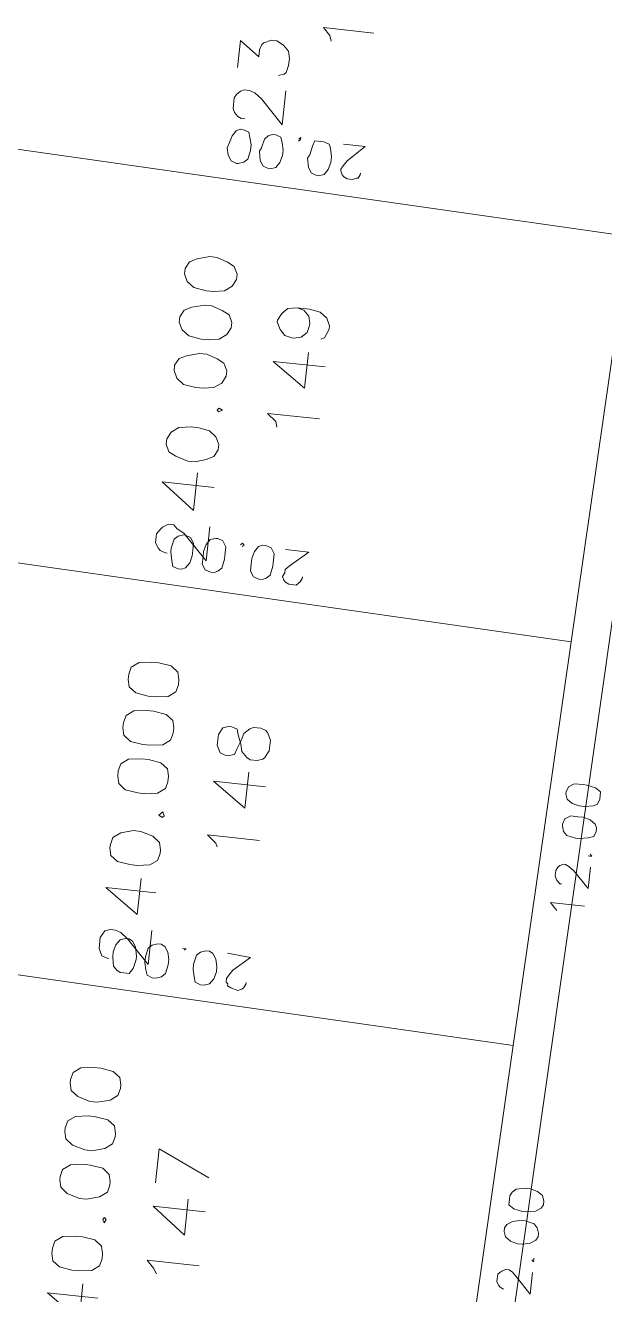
# Model space of a CAD drawing. Header units: metres. Extents: x -977055 to 805873, y -1033982 to 242021.
# Drawn here: x 2502.61 to 2519.67, y 827.98 to 865.4 of the extents above; entities that cross this region are included whole.
import ezdxf

# ---------------------------------------------------------------- set-up
doc = ezdxf.new("R2010")
doc.units = ezdxf.units.M
for name, color, linetype in [('PDF_acera', 7, 'Continuous'), ('PDF_areas por lote', 7, 'Continuous'), ('PDF_COTAS', 7, 'Continuous'), ('PDF_LOTES', 7, 'Continuous'), ('PDF_No. lotes', 7, 'Continuous')]:
    doc.layers.add(name, color=color, linetype=linetype)

# ---------------------------------------------------------------- blocks, each defined once
blk = doc.blocks.new('CALLE')
at = {"layer": 'PDF_acera', "lineweight": 9}
blk.add_lwpolyline([(-139.031424, -91.826784), (-137.676672, -90.556704), (-136.618272, -59.439744), (-137.888352, -58.084992), (-293.684832, -52.750656), (-245.083104, -88.185888)], close=True, dxfattribs=at)
at = {"layer": 'PDF_areas por lote', "lineweight": 9}
for points in [[(-174.297312, -80.904096), (-174.297312, -79.718688), (-174.84768, -80.523072), (-174.00096, -80.523072)], [(-166.338144, -80.311392), (-166.338144, -80.269056), (-166.295808, -80.142048), (-166.211136, -80.099712), (-166.126464, -80.057376), (-165.872448, -80.057376), (-165.787776, -80.099712), (-165.703104, -80.142048), (-165.660768, -80.269056), (-165.660768, -80.396064), (-165.703104, -80.523072), (-165.830112, -80.692416), (-166.38048, -81.242784), (-165.576096, -81.242784)], [(-164.68704, -81.242784), (-164.68704, -80.057376), (-165.237408, -80.86176), (-164.390688, -80.86176)], [(-156.727872, -80.65008), (-156.727872, -80.607744), (-156.685536, -80.480736), (-156.6432, -80.4384), (-156.516192, -80.353728), (-156.304512, -80.353728), (-156.177504, -80.4384), (-156.135168, -80.480736), (-156.050496, -80.607744), (-156.050496, -80.734752), (-156.135168, -80.819424), (-156.21984, -80.988768), (-156.812544, -81.581472), (-156.00816, -81.581472)], [(-155.076768, -81.581472), (-155.076768, -80.353728), (-155.669472, -81.158112), (-154.780416, -81.158112)], [(-146.397888, -81.369792), (-146.397888, -81.28512), (-146.355552, -81.200448), (-146.27088, -81.115776), (-146.186208, -81.07344), (-145.932192, -81.07344), (-145.84752, -81.115776), (-145.762848, -81.200448), (-145.720512, -81.28512), (-145.720512, -81.412128), (-145.762848, -81.539136), (-145.889856, -81.70848), (-146.440224, -82.258848), (-145.63584, -82.258848)], [(-145.21248, -81.07344), (-144.57744, -81.07344), (-144.916128, -81.539136), (-144.746784, -81.539136), (-144.619776, -81.581472), (-144.57744, -81.623808), (-144.492768, -81.793152), (-144.492768, -81.92016), (-144.57744, -82.089504), (-144.704448, -82.216512), (-144.873792, -82.258848), (-145.043136, -82.258848), (-145.21248, -82.216512), (-145.254816, -82.174176), (-145.297152, -82.047168)]]:
    blk.add_lwpolyline(points, dxfattribs=at)
for points in [[(-173.36592, -79.718688), (-173.535264, -79.761024), (-173.662272, -79.930368), (-173.704608, -80.22672), (-173.704608, -80.396064), (-173.662272, -80.692416), (-173.535264, -80.86176), (-173.36592, -80.904096), (-173.238912, -80.904096), (-173.069568, -80.86176), (-172.94256, -80.692416), (-172.900224, -80.396064), (-172.900224, -80.22672), (-172.94256, -79.930368), (-173.069568, -79.761024), (-173.238912, -79.718688)], [(-171.630144, -79.718688), (-171.799488, -79.761024), (-171.926496, -79.930368), (-172.011168, -80.22672), (-172.011168, -80.396064), (-171.926496, -80.692416), (-171.799488, -80.86176), (-171.630144, -80.904096), (-171.545472, -80.904096), (-171.376128, -80.86176), (-171.24912, -80.692416), (-171.206784, -80.396064), (-171.206784, -80.22672), (-171.24912, -79.930368), (-171.376128, -79.761024), (-171.545472, -79.718688)], [(-170.487072, -79.718688), (-170.656416, -79.761024), (-170.783424, -79.930368), (-170.868096, -80.22672), (-170.868096, -80.396064), (-170.783424, -80.692416), (-170.656416, -80.86176), (-170.487072, -80.904096), (-170.4024, -80.904096), (-170.233056, -80.86176), (-170.106048, -80.692416), (-170.063712, -80.396064), (-170.063712, -80.22672), (-170.106048, -79.930368), (-170.233056, -79.761024), (-170.4024, -79.718688)], [(-169.344, -79.718688), (-169.513344, -79.761024), (-169.640352, -79.930368), (-169.725024, -80.22672), (-169.725024, -80.396064), (-169.640352, -80.692416), (-169.513344, -80.86176), (-169.344, -80.904096), (-169.259328, -80.904096), (-169.089984, -80.86176), (-168.962976, -80.692416), (-168.92064, -80.396064), (-168.92064, -80.22672), (-168.962976, -79.930368), (-169.089984, -79.761024), (-169.259328, -79.718688)], [(-163.755648, -80.057376), (-163.924992, -80.099712), (-164.052, -80.269056), (-164.094336, -80.565408), (-164.094336, -80.734752), (-164.052, -81.031104), (-163.924992, -81.200448), (-163.755648, -81.242784), (-163.670976, -81.242784), (-163.501632, -81.200448), (-163.374624, -81.031104), (-163.289952, -80.734752), (-163.289952, -80.565408), (-163.374624, -80.269056), (-163.501632, -80.099712), (-163.670976, -80.057376)], [(-162.062208, -80.057376), (-162.231552, -80.099712), (-162.35856, -80.269056), (-162.400896, -80.565408), (-162.400896, -80.734752), (-162.35856, -81.031104), (-162.231552, -81.200448), (-162.062208, -81.242784), (-161.9352, -81.242784), (-161.765856, -81.200448), (-161.638848, -81.031104), (-161.596512, -80.734752), (-161.596512, -80.565408), (-161.638848, -80.269056), (-161.765856, -80.099712), (-161.9352, -80.057376)], [(-160.919136, -80.057376), (-161.08848, -80.099712), (-161.215488, -80.269056), (-161.257824, -80.565408), (-161.257824, -80.734752), (-161.215488, -81.031104), (-161.08848, -81.200448), (-160.919136, -81.242784), (-160.792128, -81.242784), (-160.622784, -81.200448), (-160.495776, -81.031104), (-160.45344, -80.734752), (-160.45344, -80.565408), (-160.495776, -80.269056), (-160.622784, -80.099712), (-160.792128, -80.057376)], [(-159.776064, -80.057376), (-159.945408, -80.099712), (-160.072416, -80.269056), (-160.114752, -80.565408), (-160.114752, -80.734752), (-160.072416, -81.031104), (-159.945408, -81.200448), (-159.776064, -81.242784), (-159.649056, -81.242784), (-159.479712, -81.200448), (-159.352704, -81.031104), (-159.310368, -80.734752), (-159.310368, -80.565408), (-159.352704, -80.269056), (-159.479712, -80.099712), (-159.649056, -80.057376)], [(-154.187712, -80.353728), (-154.357056, -80.4384), (-154.441728, -80.607744), (-154.5264, -80.904096), (-154.5264, -81.07344), (-154.441728, -81.327456), (-154.357056, -81.4968), (-154.187712, -81.581472), (-154.060704, -81.581472), (-153.89136, -81.4968), (-153.764352, -81.327456), (-153.722016, -81.07344), (-153.722016, -80.904096), (-153.764352, -80.607744), (-153.89136, -80.4384), (-154.060704, -80.353728)], [(-152.451936, -80.353728), (-152.62128, -80.4384), (-152.748288, -80.607744), (-152.790624, -80.904096), (-152.790624, -81.07344), (-152.748288, -81.327456), (-152.62128, -81.4968), (-152.451936, -81.581472), (-152.324928, -81.581472), (-152.155584, -81.4968), (-152.070912, -81.327456), (-151.98624, -81.07344), (-151.98624, -80.904096), (-152.070912, -80.607744), (-152.155584, -80.4384), (-152.324928, -80.353728)], [(-151.308864, -80.353728), (-151.478208, -80.4384), (-151.605216, -80.607744), (-151.647552, -80.904096), (-151.647552, -81.07344), (-151.605216, -81.327456), (-151.478208, -81.4968), (-151.308864, -81.581472), (-151.181856, -81.581472), (-151.012512, -81.4968), (-150.92784, -81.327456), (-150.843168, -81.07344), (-150.843168, -80.904096), (-150.92784, -80.607744), (-151.012512, -80.4384), (-151.181856, -80.353728)], [(-150.165792, -80.353728), (-150.335136, -80.4384), (-150.462144, -80.607744), (-150.50448, -80.904096), (-150.50448, -81.07344), (-150.462144, -81.327456), (-150.335136, -81.4968), (-150.165792, -81.581472), (-150.038784, -81.581472), (-149.86944, -81.4968), (-149.784768, -81.327456), (-149.700096, -81.07344), (-149.700096, -80.904096), (-149.784768, -80.607744), (-149.86944, -80.4384), (-150.038784, -80.353728)], [(-172.434528, -80.819424), (-172.5192, -80.86176), (-172.434528, -80.904096), (-172.392192, -80.86176)], [(-162.866592, -81.115776), (-162.908928, -81.200448), (-162.866592, -81.242784), (-162.78192, -81.200448)], [(-153.25632, -81.454464), (-153.298656, -81.4968), (-153.25632, -81.581472), (-153.213984, -81.4968)]]:
    blk.add_lwpolyline(points, close=True, dxfattribs=at)
at = {"layer": 'PDF_COTAS', "lineweight": 9}
for points in [[(-166.634496, -80.692416), (-166.634496, -80.819424), (-166.507488, -80.904096), (-166.295808, -80.946432), (-166.211136, -80.946432), (-165.999456, -80.904096), (-165.872448, -80.819424), (-165.830112, -80.734752), (-165.830112, -80.65008), (-165.872448, -80.523072), (-165.999456, -80.4384), (-166.1688, -80.396064), (-166.295808, -80.396064), (-166.507488, -80.4384), (-166.59216, -80.523072), (-166.634496, -80.607744)], [(-166.634496, -80.692416), (-166.634496, -80.819424), (-166.507488, -80.904096), (-166.295808, -80.946432), (-166.211136, -80.946432), (-165.999456, -80.904096), (-165.872448, -80.819424), (-165.830112, -80.734752), (-165.830112, -80.65008), (-165.872448, -80.523072), (-165.999456, -80.4384), (-166.1688, -80.396064), (-166.295808, -80.396064), (-166.507488, -80.4384), (-166.59216, -80.523072), (-166.634496, -80.607744)], [(-157.06656, -81.031104), (-157.024224, -81.115776), (-156.897216, -81.200448), (-156.727872, -81.242784), (-156.600864, -81.242784), (-156.43152, -81.242784), (-156.304512, -81.158112), (-156.262176, -81.031104), (-156.262176, -80.988768), (-156.304512, -80.86176), (-156.389184, -80.777088), (-156.600864, -80.734752), (-156.685536, -80.734752), (-156.897216, -80.777088), (-157.024224, -80.819424), (-157.06656, -80.946432)], [(-157.06656, -81.031104), (-157.024224, -81.115776), (-156.897216, -81.200448), (-156.727872, -81.242784), (-156.600864, -81.242784), (-156.43152, -81.242784), (-156.304512, -81.158112), (-156.262176, -81.031104), (-156.262176, -80.988768), (-156.304512, -80.86176), (-156.389184, -80.777088), (-156.600864, -80.734752), (-156.685536, -80.734752), (-156.897216, -80.777088), (-157.024224, -80.819424), (-157.06656, -80.946432)], [(-147.456288, -81.327456), (-147.413952, -81.454464), (-147.32928, -81.539136), (-147.1176, -81.581472), (-146.990592, -81.581472), (-146.821248, -81.539136), (-146.69424, -81.4968), (-146.651904, -81.369792), (-146.651904, -81.28512), (-146.69424, -81.200448), (-146.821248, -81.115776), (-146.990592, -81.07344), (-147.1176, -81.031104), (-147.286944, -81.07344), (-147.413952, -81.158112), (-147.456288, -81.28512)], [(-147.456288, -81.327456), (-147.413952, -81.454464), (-147.32928, -81.539136), (-147.1176, -81.581472), (-146.990592, -81.581472), (-146.821248, -81.539136), (-146.69424, -81.4968), (-146.651904, -81.369792), (-146.651904, -81.28512), (-146.69424, -81.200448), (-146.821248, -81.115776), (-146.990592, -81.07344), (-147.1176, -81.031104), (-147.286944, -81.07344), (-147.413952, -81.158112), (-147.456288, -81.28512)], [(-166.676832, -81.454464), (-166.634496, -81.581472), (-166.549824, -81.666144), (-166.338144, -81.70848), (-166.211136, -81.70848), (-166.041792, -81.666144), (-165.914784, -81.581472), (-165.872448, -81.4968), (-165.872448, -81.412128), (-165.914784, -81.28512), (-165.999456, -81.200448), (-166.211136, -81.158112), (-166.338144, -81.158112), (-166.507488, -81.200448), (-166.634496, -81.242784), (-166.676832, -81.369792)], [(-166.676832, -81.454464), (-166.634496, -81.581472), (-166.549824, -81.666144), (-166.338144, -81.70848), (-166.211136, -81.70848), (-166.041792, -81.666144), (-165.914784, -81.581472), (-165.872448, -81.4968), (-165.872448, -81.412128), (-165.914784, -81.28512), (-165.999456, -81.200448), (-166.211136, -81.158112), (-166.338144, -81.158112), (-166.507488, -81.200448), (-166.634496, -81.242784), (-166.676832, -81.369792)], [(-157.06656, -81.793152), (-157.024224, -81.877824), (-156.939552, -81.962496), (-156.727872, -82.004832), (-156.6432, -82.004832), (-156.43152, -82.004832), (-156.304512, -81.92016), (-156.262176, -81.793152), (-156.262176, -81.750816), (-156.304512, -81.623808), (-156.43152, -81.539136), (-156.600864, -81.4968), (-156.727872, -81.4968), (-156.897216, -81.4968), (-157.024224, -81.581472), (-157.06656, -81.70848)], [(-157.06656, -81.793152), (-157.024224, -81.877824), (-156.939552, -81.962496), (-156.727872, -82.004832), (-156.6432, -82.004832), (-156.43152, -82.004832), (-156.304512, -81.92016), (-156.262176, -81.793152), (-156.262176, -81.750816), (-156.304512, -81.623808), (-156.43152, -81.539136), (-156.600864, -81.4968), (-156.727872, -81.4968), (-156.897216, -81.4968), (-157.024224, -81.581472), (-157.06656, -81.70848)], [(-147.498624, -82.089504), (-147.456288, -82.216512), (-147.32928, -82.301184), (-147.159936, -82.34352), (-147.032928, -82.34352), (-146.863584, -82.301184), (-146.736576, -82.258848), (-146.69424, -82.13184), (-146.69424, -82.047168), (-146.736576, -81.962496), (-146.821248, -81.877824), (-147.032928, -81.835488), (-147.1176, -81.793152), (-147.32928, -81.835488), (-147.456288, -81.92016), (-147.498624, -82.047168)], [(-147.498624, -82.089504), (-147.456288, -82.216512), (-147.32928, -82.301184), (-147.159936, -82.34352), (-147.032928, -82.34352), (-146.863584, -82.301184), (-146.736576, -82.258848), (-146.69424, -82.13184), (-146.69424, -82.047168), (-146.736576, -81.962496), (-146.821248, -81.877824), (-147.032928, -81.835488), (-147.1176, -81.793152), (-147.32928, -81.835488), (-147.456288, -81.92016), (-147.498624, -82.047168)], [(-165.914784, -82.004832), (-165.914784, -82.047168), (-165.914784, -82.089504), (-165.95712, -82.047168), (-165.914784, -82.089504), (-165.914784, -82.047168)], [(-166.719168, -82.597536), (-166.676832, -82.724544), (-166.549824, -82.809216), (-166.38048, -82.851552), (-166.253472, -82.851552), (-166.084128, -82.809216), (-165.95712, -82.724544), (-165.914784, -82.639872), (-165.914784, -82.5552), (-165.95712, -82.428192), (-166.041792, -82.34352), (-166.253472, -82.301184), (-166.38048, -82.301184), (-166.549824, -82.34352), (-166.676832, -82.385856), (-166.719168, -82.512864)], [(-166.719168, -82.597536), (-166.676832, -82.724544), (-166.549824, -82.809216), (-166.38048, -82.851552), (-166.253472, -82.851552), (-166.084128, -82.809216), (-165.95712, -82.724544), (-165.914784, -82.639872), (-165.914784, -82.5552), (-165.95712, -82.428192), (-166.041792, -82.34352), (-166.253472, -82.301184), (-166.38048, -82.301184), (-166.549824, -82.34352), (-166.676832, -82.385856), (-166.719168, -82.512864)], [(-156.346848, -82.34352), (-156.304512, -82.385856), (-156.346848, -82.428192), (-156.389184, -82.385856), (-156.346848, -82.428192), (-156.304512, -82.385856)], [(-157.108896, -82.936224), (-157.06656, -83.020896), (-156.981888, -83.105568), (-156.770208, -83.147904), (-156.685536, -83.147904), (-156.473856, -83.147904), (-156.346848, -83.063232), (-156.304512, -82.936224), (-156.304512, -82.851552), (-156.346848, -82.76688), (-156.473856, -82.682208), (-156.6432, -82.639872), (-156.770208, -82.639872), (-156.939552, -82.639872), (-157.06656, -82.724544), (-157.108896, -82.851552)], [(-157.108896, -82.936224), (-157.06656, -83.020896), (-156.981888, -83.105568), (-156.770208, -83.147904), (-156.685536, -83.147904), (-156.473856, -83.147904), (-156.346848, -83.063232), (-156.304512, -82.936224), (-156.304512, -82.851552), (-156.346848, -82.76688), (-156.473856, -82.682208), (-156.6432, -82.639872), (-156.770208, -82.639872), (-156.939552, -82.639872), (-157.06656, -82.724544), (-157.108896, -82.851552)], [(-146.736576, -82.682208), (-146.69424, -82.724544), (-146.736576, -82.724544), (-146.778912, -82.682208), (-146.736576, -82.724544), (-146.69424, -82.724544)], [(-165.914784, -83.063232), (-165.95712, -83.6136), (-166.295808, -83.232576), (-166.422816, -83.147904), (-166.507488, -83.105568), (-166.59216, -83.105568), (-166.634496, -83.147904), (-166.676832, -83.147904), (-166.719168, -83.232576), (-166.761504, -83.40192), (-166.719168, -83.486592), (-166.676832, -83.528928), (-166.59216, -83.571264), (-166.549824, -83.571264), (-166.59216, -83.571264), (-166.676832, -83.528928), (-166.719168, -83.486592), (-166.761504, -83.40192), (-166.719168, -83.232576), (-166.676832, -83.147904), (-166.634496, -83.147904), (-166.59216, -83.105568), (-166.507488, -83.105568), (-166.422816, -83.147904), (-166.295808, -83.232576), (-165.95712, -83.6136)], [(-147.54096, -83.232576), (-147.498624, -83.359584), (-147.371616, -83.444256), (-147.202272, -83.486592), (-147.075264, -83.486592), (-146.863584, -83.444256), (-146.778912, -83.40192), (-146.736576, -83.274912), (-146.736576, -83.19024), (-146.736576, -83.063232), (-146.863584, -83.020896), (-147.075264, -82.97856), (-147.159936, -82.936224), (-147.371616, -82.97856), (-147.498624, -83.063232), (-147.54096, -83.19024)], [(-147.54096, -83.232576), (-147.498624, -83.359584), (-147.371616, -83.444256), (-147.202272, -83.486592), (-147.075264, -83.486592), (-146.863584, -83.444256), (-146.778912, -83.40192), (-146.736576, -83.274912), (-146.736576, -83.19024), (-146.736576, -83.063232), (-146.863584, -83.020896), (-147.075264, -82.97856), (-147.159936, -82.936224), (-147.371616, -82.97856), (-147.498624, -83.063232), (-147.54096, -83.19024)], [(-156.346848, -83.40192), (-156.346848, -83.952288), (-156.727872, -83.528928), (-156.812544, -83.444256), (-156.897216, -83.444256), (-156.981888, -83.40192), (-157.06656, -83.444256), (-157.108896, -83.486592), (-157.151232, -83.571264), (-157.151232, -83.740608), (-157.108896, -83.782944), (-157.06656, -83.82528), (-156.981888, -83.867616), (-156.939552, -83.867616), (-156.981888, -83.867616), (-157.06656, -83.82528), (-157.108896, -83.782944), (-157.151232, -83.740608), (-157.151232, -83.571264), (-157.108896, -83.486592), (-157.06656, -83.444256), (-156.981888, -83.40192), (-156.897216, -83.444256), (-156.812544, -83.444256), (-156.727872, -83.528928), (-156.346848, -83.952288)], [(-146.736576, -83.740608), (-146.736576, -84.24864), (-147.1176, -83.867616), (-147.244608, -83.782944), (-147.32928, -83.740608), (-147.371616, -83.740608), (-147.456288, -83.782944), (-147.498624, -83.82528), (-147.54096, -83.909952), (-147.54096, -84.03696), (-147.498624, -84.121632), (-147.498624, -84.163968), (-147.413952, -84.206304), (-147.371616, -84.206304), (-147.413952, -84.206304), (-147.498624, -84.163968), (-147.498624, -84.121632), (-147.54096, -84.03696), (-147.54096, -83.909952), (-147.498624, -83.82528), (-147.456288, -83.782944), (-147.371616, -83.740608), (-147.32928, -83.740608), (-147.244608, -83.782944), (-147.1176, -83.867616), (-146.736576, -84.24864)], [(-171.714816, -90.218016), (-171.841824, -90.260352), (-171.926496, -90.38736), (-171.968832, -90.556704), (-171.968832, -90.683712), (-171.926496, -90.853056), (-171.841824, -90.980064), (-171.757152, -91.0224), (-171.67248, -91.0224), (-171.545472, -90.980064), (-171.4608, -90.895392), (-171.418464, -90.683712), (-171.418464, -90.556704), (-171.4608, -90.38736), (-171.545472, -90.260352), (-171.630144, -90.218016)], [(-170.952768, -90.260352), (-171.079776, -90.260352), (-171.164448, -90.38736), (-171.206784, -90.59904), (-171.206784, -90.683712), (-171.164448, -90.895392), (-171.079776, -91.0224), (-170.995104, -91.064736), (-170.910432, -91.064736), (-170.783424, -91.0224), (-170.698752, -90.895392), (-170.656416, -90.726048), (-170.656416, -90.59904), (-170.698752, -90.38736), (-170.783424, -90.302688), (-170.868096, -90.260352)], [(-162.104544, -90.556704), (-162.231552, -90.59904), (-162.316224, -90.683712), (-162.35856, -90.895392), (-162.35856, -90.980064), (-162.316224, -91.191744), (-162.273888, -91.318752), (-162.14688, -91.361088), (-162.062208, -91.361088), (-161.977536, -91.318752), (-161.892864, -91.191744), (-161.850528, -91.0224), (-161.850528, -90.895392), (-161.850528, -90.726048), (-161.9352, -90.59904), (-162.062208, -90.556704)], [(-161.342496, -90.556704), (-161.469504, -90.59904), (-161.554176, -90.726048), (-161.596512, -90.895392), (-161.596512, -91.0224), (-161.554176, -91.23408), (-161.51184, -91.318752), (-161.384832, -91.361088), (-161.30016, -91.361088), (-161.215488, -91.361088), (-161.130816, -91.23408), (-161.08848, -91.0224), (-161.08848, -90.937728), (-161.08848, -90.726048), (-161.173152, -90.59904), (-161.30016, -90.556704)]]:
    blk.add_lwpolyline(points, close=True, dxfattribs=at)
for points in [[(-173.069568, -90.345024), (-173.027232, -90.260352), (-172.984896, -90.218016), (-172.900224, -90.17568), (-172.73088, -90.17568), (-172.688544, -90.218016), (-172.646208, -90.260352), (-172.603872, -90.345024), (-172.603872, -90.429696), (-172.646208, -90.514368), (-172.73088, -90.59904), (-173.111904, -90.980064), (-172.603872, -90.980064)], [(-164.094336, -90.641376), (-164.052, -90.59904), (-163.924992, -90.472032), (-163.924992, -91.276416)], [(-163.459296, -90.683712), (-163.459296, -90.641376), (-163.41696, -90.59904), (-163.374624, -90.556704), (-163.289952, -90.514368), (-163.162944, -90.514368), (-163.078272, -90.556704), (-163.035936, -90.59904), (-162.9936, -90.683712), (-162.9936, -90.726048), (-163.035936, -90.81072), (-163.120608, -90.937728), (-163.501632, -91.318752), (-162.9936, -91.318752)], [(-172.30752, -90.937728), (-172.349856, -90.980064), (-172.30752, -90.980064), (-172.265184, -90.980064)], [(-162.739584, -91.23408), (-162.739584, -91.276416), (-162.739584, -91.318752), (-162.697248, -91.276416)]]:
    blk.add_lwpolyline(points, dxfattribs=at)
at = {"layer": 'PDF_LOTES', "lineweight": 20}
for points in [[(-176.96448, -89.625312), (-167.354208, -89.964), (-166.80384, -73.960992), (-176.414112, -73.66464)], [(-167.354208, -89.964), (-157.786272, -90.302688), (-157.235904, -74.29968), (-166.80384, -73.960992)], [(-157.786272, -90.302688), (-148.176, -90.641376), (-147.625632, -74.638368), (-157.235904, -74.29968)], [(-148.176, -90.641376), (-139.370112, -90.937728), (-138.565728, -90.133344), (-138.01536, -74.93472), (-147.625632, -74.638368)]]:
    blk.add_lwpolyline(points, close=True, dxfattribs=at)
at = {"layer": 'PDF_No. lotes', "lineweight": 20}
for points in [[(-173.5776, -82.216512), (-173.450592, -82.13184), (-173.281248, -81.962496), (-173.281248, -83.19024)], [(-172.011168, -83.19024), (-172.011168, -81.962496), (-172.603872, -82.76688), (-171.757152, -82.76688)], [(-171.206784, -83.19024), (-170.656416, -81.962496), (-171.4608, -81.962496)], [(-163.459296, -82.5552), (-163.374624, -82.512864), (-163.20528, -82.301184), (-163.20528, -83.528928)], [(-161.9352, -83.528928), (-161.9352, -82.301184), (-162.485568, -83.105568), (-161.638848, -83.105568)], [(-153.510336, -82.893888), (-153.383328, -82.851552), (-153.213984, -82.639872), (-153.213984, -83.867616)], [(-151.98624, -83.867616), (-151.98624, -82.639872), (-152.536608, -83.444256), (-151.689888, -83.444256)], [(-150.673824, -83.063232), (-150.71616, -83.232576), (-150.843168, -83.359584), (-151.012512, -83.40192), (-151.054848, -83.40192), (-151.224192, -83.359584), (-151.3512, -83.232576), (-151.393536, -83.063232), (-151.393536, -83.020896), (-151.3512, -82.851552), (-151.224192, -82.724544), (-151.054848, -82.639872), (-151.012512, -82.639872), (-150.843168, -82.724544), (-150.71616, -82.851552), (-150.673824, -83.063232), (-150.673824, -83.359584), (-150.71616, -83.6136), (-150.843168, -83.782944), (-151.012512, -83.867616), (-151.097184, -83.867616), (-151.308864, -83.782944), (-151.3512, -83.698272)], [(-144.36576, -83.19024), (-144.238752, -83.147904), (-144.069408, -82.97856), (-144.069408, -84.163968)]]:
    blk.add_lwpolyline(points, dxfattribs=at)
blk.add_lwpolyline([(-161.08848, -82.301184), (-161.257824, -82.385856), (-161.30016, -82.512864), (-161.30016, -82.597536), (-161.257824, -82.724544), (-161.130816, -82.76688), (-160.919136, -82.851552), (-160.749792, -82.893888), (-160.622784, -83.020896), (-160.580448, -83.105568), (-160.580448, -83.274912), (-160.622784, -83.40192), (-160.66512, -83.444256), (-160.834464, -83.528928), (-161.08848, -83.528928), (-161.257824, -83.444256), (-161.30016, -83.40192), (-161.342496, -83.274912), (-161.342496, -83.105568), (-161.30016, -83.020896), (-161.173152, -82.893888), (-161.003808, -82.851552), (-160.792128, -82.76688), (-160.66512, -82.724544), (-160.622784, -82.597536), (-160.622784, -82.512864), (-160.66512, -82.385856), (-160.834464, -82.301184)], close=True, dxfattribs=at)

msp = doc.modelspace()

# ---------------------------------------------------------------- block references
at = {"xscale": 1.255773352820658, "yscale": 1.255773352820658, "zscale": 1.255773352820658, "rotation": 83.85573648860341}
msp.add_blockref('CALLE', (2427.15058, 1056.36283, 1015.371), dxfattribs=at)

doc.saveas('drawing.dxf')
